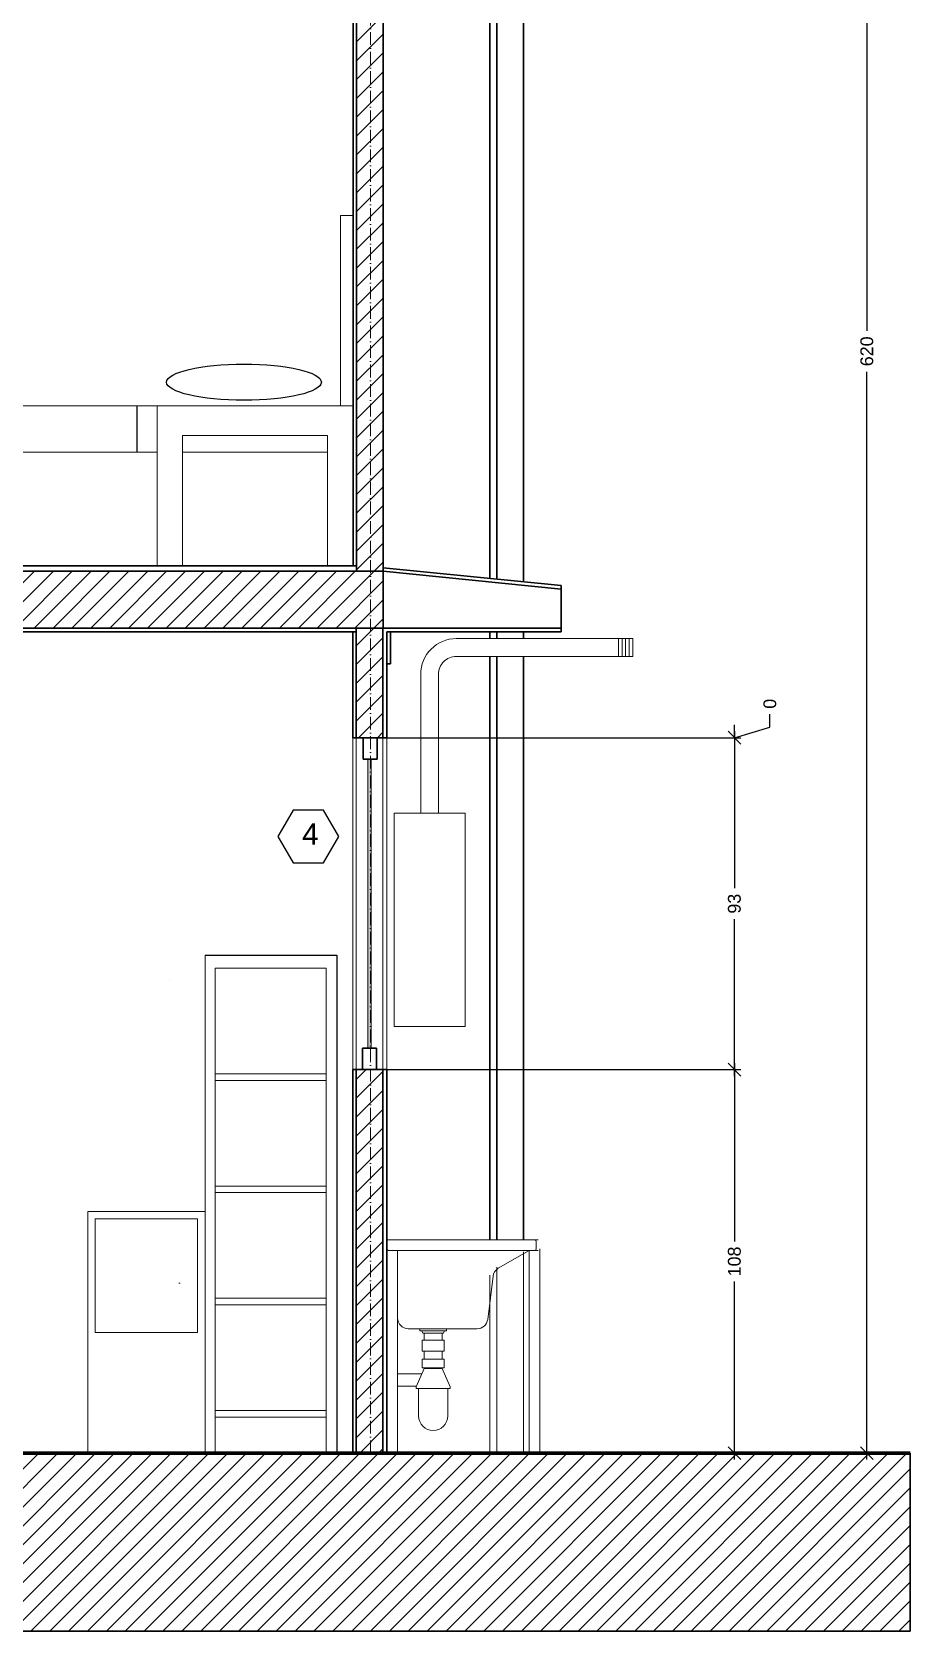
# Model space of a CAD drawing. Header units: inches. Extents: x 1080 to 7442, y 249 to 3242.
# Drawn here: x 1899.3 to 2146.1, y 344.2 to 793.9 of the extents above; entities that cross this region are included whole.
import ezdxf

# ---------------------------------------------------------------- set-up
doc = ezdxf.new("R2010")
doc.units = ezdxf.units.IN
doc.header["$MEASUREMENT"] = 0
doc.linetypes.add('ACAD_ISO10W100', pattern=[18, 12, -3, 0, -3])
for name, color, linetype, lineweight in [('ARREDI', 8, 'Continuous', 18), ('CAMPITURE', 7, 'Continuous', 25), ('INFISSI', 130, 'Continuous', 13), ('NUMERAZIONE', 30, 'Continuous', 25), ('quote nuove', 253, 'Continuous', 18), ('STRUTTURA', 7, 'Continuous', 35)]:
    doc.layers.add(name, color=color, linetype=linetype, lineweight=lineweight)
doc.styles.add('ARIAL', font='Arial.ttf')
doc.styles.get("Standard").update_dxf_attribs({"font": 'Arial.ttf'})
doc.dimstyles.new('TICK_36', dxfattribs={"dimtxt": 3.6, "dimasz": 3.6, "dimexe": 1.8, "dimexo": 1.2, "dimgap": 1.8, "dimtad": 0, "dimdec": 0, "dimzin": 0, "dimdsep": 46, "dimtxsty": 'ARIAL', "dimblk": 'OBLIQUE', "dimcen": 1.8, "dimdle": 1.8, "dimclrd": 256, "dimclrt": 256, "dimadec": 0, "dimazin": 0, "dimtfac": 1, "dimtdec": 0, "dimtmove": 1, "dimatfit": 3, "dimldrblk": 'OPEN90', "dimfxl": 1, "dimtfill": 1, "dimtolj": 1, "dimtzin": 0, "dimarcsym": 0})
pattern_1 = [(45, (2412.2653, -1412.3828), (-2.6516504, 2.6516504), [])]

# ---------------------------------------------------------------- blocks, each defined once
blk = doc.blocks.new('_Oblique')
at = {"color": 0, "linetype": 'ByBlock', "lineweight": -2}
blk.add_line((-0.5, -0.5), (0.5, 0.5), dxfattribs=at)
blk = doc.blocks.new('*D70')
at = {"layer": 'quote nuove', "color": 0, "lineweight": -2, "transparency": 16777216}
for p, q in [((2030.45, 1013.9), (2135.81, 1013.9)), ((2070.55, 394.21), (2135.81, 394.21))]:
    blk.add_line(p, q, dxfattribs=at)
at = {"layer": 'quote nuove', "lineweight": -2, "transparency": 16777216}
for p, q in [((2134.01, 1015.7), (2134.01, 709.86)), ((2134.01, 392.41), (2134.01, 698.25))]:
    blk.add_line(p, q, dxfattribs=at)
at = {"layer": 'quote nuove', "lineweight": -2, "transparency": 16777216, "xscale": 3.6, "yscale": 3.6, "zscale": 3.6}
for p, rotation in [((2134.01, 1013.9), 90), ((2134.01, 394.21), 270)]:
    blk.add_blockref('_Oblique', p, dxfattribs=dict(at, rotation=rotation))
at = {"layer": 'quote nuove', "transparency": 16777216, "insert": (2134.01, 704.05), "char_height": 3.6, "attachment_point": 5, "rotation": 90, "style": 'ARIAL', "bg_fill": 3, "box_fill_scale": 1.25, "bg_fill_color": 256, "bg_fill_true_color": 13158600, "bg_fill_transparency": 0}
blk.add_mtext('\\A1;620', dxfattribs=at)
blk = doc.blocks.new('_Open90')
at = {"color": 0, "linetype": 'ByBlock', "lineweight": -2}
for p, q in [((0, 0), (-1, 0)), ((-0.5, 0.5), (0, 0)), ((0, 0), (-0.5, -0.5))]:
    blk.add_line(p, q, dxfattribs=at)
blk = doc.blocks.new('*D83')
at = {"layer": 'quote nuove', "lineweight": -2, "transparency": 16777216}
for p, q in [((2096.78, 503.86), (2096.78, 453.74)), ((2096.78, 392.41), (2096.78, 442.52))]:
    blk.add_line(p, q, dxfattribs=at)
at = {"layer": 'quote nuove', "color": 0, "lineweight": -2, "transparency": 16777216}
for p, q in [((1999.2, 502.06), (2098.58, 502.06)), ((1999.63, 394.21), (2098.58, 394.21))]:
    blk.add_line(p, q, dxfattribs=at)
at = {"layer": 'quote nuove', "lineweight": -2, "transparency": 16777216, "xscale": 3.6, "yscale": 3.6, "zscale": 3.6}
for p, rotation in [((2096.78, 502.06), 90), ((2096.78, 394.21), 270)]:
    blk.add_blockref('_Oblique', p, dxfattribs=dict(at, rotation=rotation))
at = {"layer": 'quote nuove', "transparency": 16777216, "insert": (2096.78, 448.13), "char_height": 3.6, "attachment_point": 5, "rotation": 90, "style": 'ARIAL', "bg_fill": 3, "box_fill_scale": 1.25, "bg_fill_color": 256, "bg_fill_true_color": 13158600, "bg_fill_transparency": 0}
blk.add_mtext('\\A1;108', dxfattribs=at)
blk = doc.blocks.new('*D84')
at = {"layer": 'quote nuove', "color": 0, "lineweight": -2, "transparency": 16777216}
for p, q in [((1999.2, 595.4), (2098.58, 595.4)), ((1999.63, 502.06), (2098.58, 502.06))]:
    blk.add_line(p, q, dxfattribs=at)
at = {"layer": 'quote nuove', "lineweight": -2, "transparency": 16777216}
for p, q in [((2096.78, 597.2), (2096.78, 553.08)), ((2096.78, 500.26), (2096.78, 544.37))]:
    blk.add_line(p, q, dxfattribs=at)
at = {"layer": 'quote nuove', "lineweight": -2, "transparency": 16777216, "xscale": 3.6, "yscale": 3.6, "zscale": 3.6}
for p, rotation in [((2096.78, 595.4), 90), ((2096.78, 502.06), 270)]:
    blk.add_blockref('_Oblique', p, dxfattribs=dict(at, rotation=rotation))
at = {"layer": 'quote nuove', "transparency": 16777216, "insert": (2096.78, 548.73), "char_height": 3.6, "attachment_point": 5, "rotation": 90, "style": 'ARIAL', "bg_fill": 3, "box_fill_scale": 1.25, "bg_fill_color": 256, "bg_fill_true_color": 13158600, "bg_fill_transparency": 0}
blk.add_mtext('\\A1;93', dxfattribs=at)
blk = doc.blocks.new('*D85')
at = {"layer": 'quote nuove', "lineweight": -2, "transparency": 16777216}
for p, q in [((2096.78, 595.4), (2096.78, 599)), ((2096.78, 595.4), (2106.75, 598.39)), ((2106.75, 598.39), (2106.75, 601.99)), ((2096.78, 595.4), (2096.78, 591.8))]:
    blk.add_line(p, q, dxfattribs=at)
at = {"layer": 'quote nuove', "color": 0, "lineweight": -2, "transparency": 16777216}
for p in [(1999.2, 595.4), (2000.3, 595.4)]:
    blk.add_line(p, (2098.58, 595.4), dxfattribs=at)
at = {"layer": 'quote nuove', "lineweight": -2, "transparency": 16777216, "xscale": 3.6, "yscale": 3.6, "zscale": 3.6}
for rotation in [90, 270]:
    blk.add_blockref('_Oblique', (2096.78, 595.4), dxfattribs=dict(at, rotation=rotation))
at = {"layer": 'quote nuove', "transparency": 16777216, "insert": (2106.75, 604.94), "char_height": 3.6, "attachment_point": 5, "rotation": 90, "style": 'ARIAL', "bg_fill": 3, "box_fill_scale": 1.25, "bg_fill_color": 256, "bg_fill_true_color": 13158600, "bg_fill_transparency": 0}
blk.add_mtext('\\A1;0', dxfattribs=at)

msp = doc.modelspace()

# ---------------------------------------------------------------- hatches: boundary and pattern name
at = {"layer": 'CAMPITURE'}
h = msp.add_hatch(dxfattribs=at)
h.set_pattern_fill('ANSI31', color=0, scale=30)
h.set_pattern_definition(pattern_1)
h.paths.add_polyline_path([(1998.08, 944.61), (1990.6, 944.61), (1990.6, 642.21), (1998.08, 642.21)])
h = msp.add_hatch(dxfattribs=at)
h.set_pattern_fill('ANSI31', color=0, scale=30)
h.set_pattern_definition(pattern_1)
h.paths.add_polyline_path([(1998, 642.21), (1298.2, 642.21), (1298.21, 626.21), (1305.8, 626.21), (1998, 626.21)])
h = msp.add_hatch(dxfattribs=at)
h.set_pattern_fill('ANSI31', color=0, scale=30)
h.set_pattern_definition(pattern_1)
h.paths.add_polyline_path([(1998, 502.06), (1990.5, 502.06), (1990.5, 394.2), (1998, 394.21)])
at = {"layer": 'INFISSI'}
h = msp.add_hatch(color=4, dxfattribs=at)
h.dxf.hatch_style = 1
h.paths.add_polyline_path([(1994.7, 589.4), (1993.7, 589.4), (1993.7, 508.06), (1994.7, 508.06)])

# ---------------------------------------------------------------- linework, layer by layer
at = {"layer": 'ARREDI'}
for p, q in [((1982.1, 688.71), (1790.92, 688.71)), ((1934.51, 688.71), (1989.6, 688.71)), ((1934.51, 688.71), (1934.51, 643.71)), ((1986.51, 688.71), (1989.6, 688.71)), ((1941.64, 643.71), (1941.64, 680.39)), ((1941.64, 680.39), (1957.72, 680.39)), ((1982.38, 680.39), (1957.72, 680.39)), ((1982.38, 643.71), (1982.38, 680.39)), ((1934.51, 675.71), (1787.61, 675.71)), ((1941.64, 675.71), (1982.38, 675.71)), ((2064.19, 623.26), (2064.19, 618.26)), ((2065.19, 623.26), (2065.19, 618.26)), ((2066.19, 623.26), (2066.19, 618.26)), ((2067.19, 623.26), (2067.19, 618.26)), ((2068.19, 623.26), (2068.19, 618.26)), ((1948, 534.21), (1948, 394.54)), ((1950.85, 394.21), (1950.85, 530.61)), ((1950.85, 530.61), (1982.01, 530.61)), ((1982.01, 394.21), (1982.01, 530.61)), ((1937.94, 527.19), (1937.94, 527.19)), ((1989.5, 503.75), (1989.5, 502.06)), ((1999.1, 502.06), (1999.1, 503.74)), ((1915, 462.21), (1948, 462.21)), ((1915, 394.21), (1915, 462.21)), ((1948, 462.21), (1948, 394.21)), ((1999.1, 454.21), (2041.6, 454.21)), ((1999.1, 451.71), (1999.1, 454.21)), ((2041.6, 451.21), (1999.6, 451.21)), ((2002.1, 451.21), (2002.1, 432.21)), ((2002.1, 394.21), (2002.1, 451.21)), ((2030.42, 446.2), (2039.1, 451.21)), ((2039.1, 451.21), (2039.1, 394.21)), ((2041.1, 453.71), (2041.1, 451.71)), ((2042.1, 394.21), (2042.1, 451.71)), ((2027.43, 431.83), (2028.94, 443.98)), ((2028, 444.3), (2028, 394.21)), ((2005.1, 429.21), (2024.45, 429.21)), ((2009.6, 425.98), (2009.6, 427.95)), ((2014.6, 425.98), (2014.6, 427.95)), ((2009.6, 420.63), (2009.6, 422.94)), ((2014.6, 420.63), (2014.6, 422.94)), ((2009.6, 418.02), (2009.6, 418.21)), ((2014.6, 418.02), (2014.6, 418.21)), ((2008.94, 416.5), (2002.1, 416.5)), ((2014.6, 418.02), (2009.6, 418.02)), ((2007.42, 413.02), (2002.1, 413.02)), ((2008.01, 412.4), (2008.01, 404.68)), ((2016.19, 412.4), (2016.19, 404.68))]:
    msp.add_line(p, q, dxfattribs=at)
at = {"layer": 'ARREDI', "lineweight": -2}
for p, q in [((1928.82, 688.71), (1928.82, 675.71)), ((1948, 534.21), (1985, 534.21)), ((1985, 534.21), (1985, 394.21))]:
    msp.add_line(p, q, dxfattribs=at)
at = {"layer": 'ARREDI'}
for points in [[(1989.6, 688.71), (1986.02, 688.71), (1986.02, 742.26), (1989.6, 742.26)], [(1950.85, 500.88), (1982.01, 500.88), (1982.01, 499.05), (1950.85, 499.05)], [(1950.85, 469.32), (1982.01, 469.32), (1982.01, 467.49), (1950.85, 467.49)], [(1917.07, 460.14), (1945.91, 460.14), (1945.91, 428.18), (1917.07, 428.18)], [(1950.85, 437.76), (1982.01, 437.76), (1982.01, 435.93), (1950.85, 435.93)], [(2015.84, 429.21), (2008.36, 429.21), (2008.36, 428.64), (2015.84, 428.64)], [(2015.16, 425.98), (2009.04, 425.98), (2009.04, 422.94), (2015.16, 422.94)], [(2015.16, 420.63), (2009.04, 420.63), (2009.04, 418.21), (2015.16, 418.21)], [(1950.85, 406.2), (1982.01, 406.2), (1982.01, 404.37), (1950.85, 404.37)]]:
    msp.add_lwpolyline(points, close=True, dxfattribs=at)
for points in [[(2008.6, 574.21), (2008.6, 613.26, -0.414214), (2018.6, 623.26), (2068.19, 623.26)], [(2013.6, 574.21), (2013.6, 613.26, -0.414214), (2018.6, 618.26), (2068.19, 618.26)]]:
    msp.add_lwpolyline(points, format="xyb", dxfattribs=at)
for points in [[(2021.1, 574.21), (2001.1, 574.21), (2001.1, 514.21), (2021.1, 514.21), (2021.1, 574.21)], [(2037.5, 394.21), (2037.5, 450.86)], [(2030, 446.54), (2030, 394.21)], [(1940.98, 442.04), (1940.58, 442.04)], [(2008.9, 428.64), (2009.2, 427.95), (2012.1, 427.95)], [(2015.3, 428.64), (2015, 427.95), (2012.1, 427.95)], [(2009.6, 418.02), (2007.36, 412.87), (2007.36, 412.4), (2007.36, 412.4)], [(2014.6, 418.02), (2016.84, 412.87), (2016.84, 412.4), (2016.84, 412.4)], [(2007.36, 412.4), (2016.84, 412.4)]]:
    msp.add_lwpolyline(points, dxfattribs=at)
for centre, radius, start, end in [((2040.6, 453.71), 0.5, 0, 90), ((1999.6, 451.71), 0.5, 180, 270), ((2040.6, 451.71), 0.5, 270, 0), ((2031.92, 443.6), 3, 119.9588, 172.8877), ((2005.1, 432.21), 3, 180, 270), ((2024.45, 432.21), 3, 270, 352.8877), ((2012.1, 404.68), 4.09, 180, 360)]:
    msp.add_arc(centre, radius, start, end, dxfattribs=at)
at = {"layer": 'ARREDI', "lineweight": -2}
msp.add_ellipse((1958.93, 695.37), major_axis=(21.75, 0), ratio=0.233603, dxfattribs=at)
at = {"layer": 'CAMPITURE', "color": 0, "linetype": 'Continuous'}
for p, q in [((1990.5, 621.28), (1995.43, 626.21)), ((1990.5, 615.98), (1998, 623.48)), ((1990.5, 610.67), (1998, 618.17)), ((1990.5, 605.37), (1998, 612.87)), ((1990.5, 600.07), (1998, 607.57)), ((1991.13, 595.4), (1998, 602.26)), ((1996.44, 595.4), (1998, 596.96))]:
    msp.add_line(p, q, dxfattribs=at)
at = {"layer": 'INFISSI'}
for p, q in [((1989.5, 595.4), (1989.5, 502.06)), ((1990.5, 595.4), (1990.5, 502.06)), ((1993.7, 508.06), (1993.7, 589.4)), ((1994.7, 508.06), (1994.7, 589.4))]:
    msp.add_line(p, q, dxfattribs=at)
msp.add_lwpolyline([(1999.1, 502.06), (1999.1, 595.4)], dxfattribs=at)
msp.add_lwpolyline([(1993.7, 589.4), (1994.7, 589.4), (1994.7, 508.06), (1993.7, 508.06)], close=True, dxfattribs=at)
at = {"layer": 'NUMERAZIONE'}
msp.add_lwpolyline([(1985.59, 567.66), (1981.32, 575.07), (1972.77, 575.07), (1968.49, 567.66), (1972.77, 560.26), (1981.32, 560.26)], close=True, dxfattribs=at)
at = {"layer": 'quote nuove', "color": 253, "linetype": 'ACAD_ISO10W100', "lineweight": 0, "ltscale": 0.3}
msp.add_line((1994.5, 394.21), (1994.5, 1213.9), dxfattribs=at)
at = {"layer": 'STRUTTURA'}
for p, q in [((2028, 858.53), (2028, 640.22)), ((1934.51, 643.71), (1941.64, 643.71)), ((1989.51, 643.71), (1982.38, 643.71)), ((1990.6, 642.21), (1990.6, 643.71)), ((2048.1, 638.21), (1998.1, 643.21)), ((2048.1, 637.21), (1998.1, 642.21)), ((2048.1, 637.21), (2048.1, 638.21)), ((2048.1, 638.21), (2048.1, 625.21)), ((1989.5, 595.4), (1989.5, 625.21)), ((1998, 597.21), (1998, 626.21)), ((1998, 626.21), (2048.1, 626.21)), ((1999.1, 625.21), (2048.1, 625.21)), ((2000.1, 616.21), (2000.1, 625.21)), ((2028, 625.21), (2028, 623.26)), ((1999.1, 616.21), (2000.1, 616.21)), ((2028, 618.26), (2028, 454.21)), ((1992.4, 595.4), (1996.4, 595.4)), ((1992.4, 589.4), (1992.4, 595.4)), ((1993.9, 595.4), (1994.4, 595.4)), ((1994.4, 595.4), (1994.9, 595.4)), ((1996.4, 595.4), (1996.4, 589.4)), ((1992.4, 589.4), (1996.4, 589.4)), ((1992.2, 508.06), (1996.2, 508.06)), ((1992.2, 502.06), (1992.2, 508.06)), ((1993.7, 508.06), (1994.2, 508.06)), ((1994.2, 508.06), (1994.7, 508.06)), ((1996.2, 508.06), (1996.2, 502.06)), ((1989.5, 502.06), (1989.5, 394.21)), ((1990.5, 502.06), (1990.5, 394.21)), ((1998, 502.06), (1998, 394.21)), ((1297.2, 394.21), (1999.1, 394.21)), ((1948, 394.21), (1915, 394.21)), ((1922.86, 394.21), (1925.85, 394.21)), ((1969.92, 394.21), (1972.91, 394.21)), ((1995.8, 394.21), (1995.8, 394.21)), ((1997, 394.21), (1997, 394.21))]:
    msp.add_line(p, q, dxfattribs=at)
at = {"layer": 'STRUTTURA', "lineweight": 100}
for p, q in [((2146.14, 394.21), (1080.46, 394.21)), ((1297.2, 394.21), (2113.41, 394.21))]:
    msp.add_line(p, q, dxfattribs=at)
at = {"layer": 'STRUTTURA'}
for points in [[(1990.6, 643.71), (1989.6, 643.71), (1989.6, 944.61)], [(2030, 864.01), (2030, 640.02)], [(2037.5, 639.27), (2037.5, 864.01)], [(1306.7, 643.71), (1990.6, 643.71)], [(1305.7, 642.21), (1990.6, 642.21)], [(1305.78, 626.21), (1990.5, 626.21)], [(1688.6, 625.21), (1990.5, 625.21)], [(1990.5, 597.21), (1990.5, 626.21)], [(2030, 625.21), (2030, 623.26)], [(2037.5, 623.26), (2037.5, 625.21)], [(2030, 618.26), (2030, 454.21)], [(2037.5, 454.21), (2037.5, 618.26)], [(1985, 394.21), (1985, 394.21), (1997, 394.21)]]:
    msp.add_lwpolyline(points, dxfattribs=at)
for points in [[(1990.6, 944.61), (1998.08, 944.61), (1998.08, 642.21), (1990.6, 642.21)], [(1989.6, 688.71), (1989.6, 688.71), (1989.6, 737.62), (1989.6, 737.62)], [(1298.2, 642.21), (1998.08, 642.21), (1998.08, 626.21), (1298.2, 626.21)], [(1990.5, 626.21), (1998, 626.21), (1998, 595.4), (1990.5, 595.4)]]:
    msp.add_lwpolyline(points, close=True, dxfattribs=at)

# ---------------------------------------------------------------- texts
at = {"layer": 'NUMERAZIONE', "ltscale": 0.1, "insert": (1975.27, 571.31), "char_height": 6, "attachment_point": 1}
msp.add_mtext_dynamic_manual_height_columns('4', width=0.5819, gutter_width=12.5, heights=[0], dxfattribs=at)

# ---------------------------------------------------------------- next in the draw order: dimensions: what is measured, and where the dimension line sits
at = {"layer": 'quote nuove'}
dim = msp.add_linear_dim(base=(2134.01, 394.21), p1=(2029.25, 1013.9), p2=(2069.35, 394.21), angle=90, dimstyle='TICK_36', dxfattribs=at)
dim.commit()
dim.dimension.update_dxf_attribs({"geometry": '*D70', "text_midpoint": (2134.01, 704.05)})

# ---------------------------------------------------------------- next in the draw order: dimensions: what is measured, and where the dimension line sits
dim = msp.add_linear_dim(base=(2096.78, 394.21), p1=(1998, 502.06), p2=(1998.43, 394.21), angle=90, dimstyle='TICK_36', dxfattribs=at)
dim.commit()
dim.dimension.update_dxf_attribs({"geometry": '*D83', "text_midpoint": (2096.78, 448.13), "dimtype": 160})

# ---------------------------------------------------------------- next in the draw order: hatches: boundary and pattern name
at = {"layer": 'CAMPITURE'}
h = msp.add_hatch(dxfattribs=at)
h.set_pattern_fill('ANSI31', color=256, scale=30)
h.set_pattern_definition(pattern_1)
h.paths.add_polyline_path([(1080.46, 394.21), (1080.46, 344.21), (2146.14, 344.21), (2146.14, 394.21)])

# ---------------------------------------------------------------- next in the draw order: linework, layer by layer
msp.add_line((1991, 394.21), (1998, 394.21))
at = {"layer": 'STRUTTURA'}
msp.add_lwpolyline([(1080.46, 394.21), (2146.14, 394.21), (2146.14, 344.21), (1080.46, 344.21)], close=True, dxfattribs=at)

# ---------------------------------------------------------------- next in the draw order: dimensions: what is measured, and where the dimension line sits
at = {"layer": 'quote nuove'}
dim = msp.add_linear_dim(base=(2096.78, 595.4), p1=(1998.43, 502.06), p2=(1998, 595.4), angle=90, dimstyle='TICK_36', dxfattribs=at)
dim.commit()
dim.dimension.update_dxf_attribs({"geometry": '*D84', "text_midpoint": (2096.78, 548.73)})

# ---------------------------------------------------------------- next in the draw order: linework, layer by layer
at = {"layer": 'STRUTTURA'}
for p, q in [((1989.5, 502.06), (1999.1, 502.06)), ((1999.1, 502.06), (1999.1, 394.21))]:
    msp.add_line(p, q, dxfattribs=at)

# ---------------------------------------------------------------- next in the draw order: dimensions: what is measured, and where the dimension line sits
at = {"layer": 'quote nuove'}
dim = msp.add_linear_dim(base=(2096.77717531, 595.39838679), p1=(1998.00033389, 595.39838679), p2=(1999.10036424, 595.39838679), angle=90, dimstyle='TICK_36', dxfattribs=at)
dim.commit()
dim.dimension.update_dxf_attribs({"geometry": '*D85', "text_midpoint": (2106.75084516, 603.79048775)})

# ---------------------------------------------------------------- next in the draw order: linework, layer by layer
at = {"layer": 'INFISSI'}
msp.add_line((1998, 595.4), (1998, 502.06), dxfattribs=at)
at = {"layer": 'STRUTTURA'}
for q in [(1999.1, 625.21), (1989.5, 595.4)]:
    msp.add_line((1999.1, 595.4), q, dxfattribs=at)

doc.saveas('drawing.dxf')
